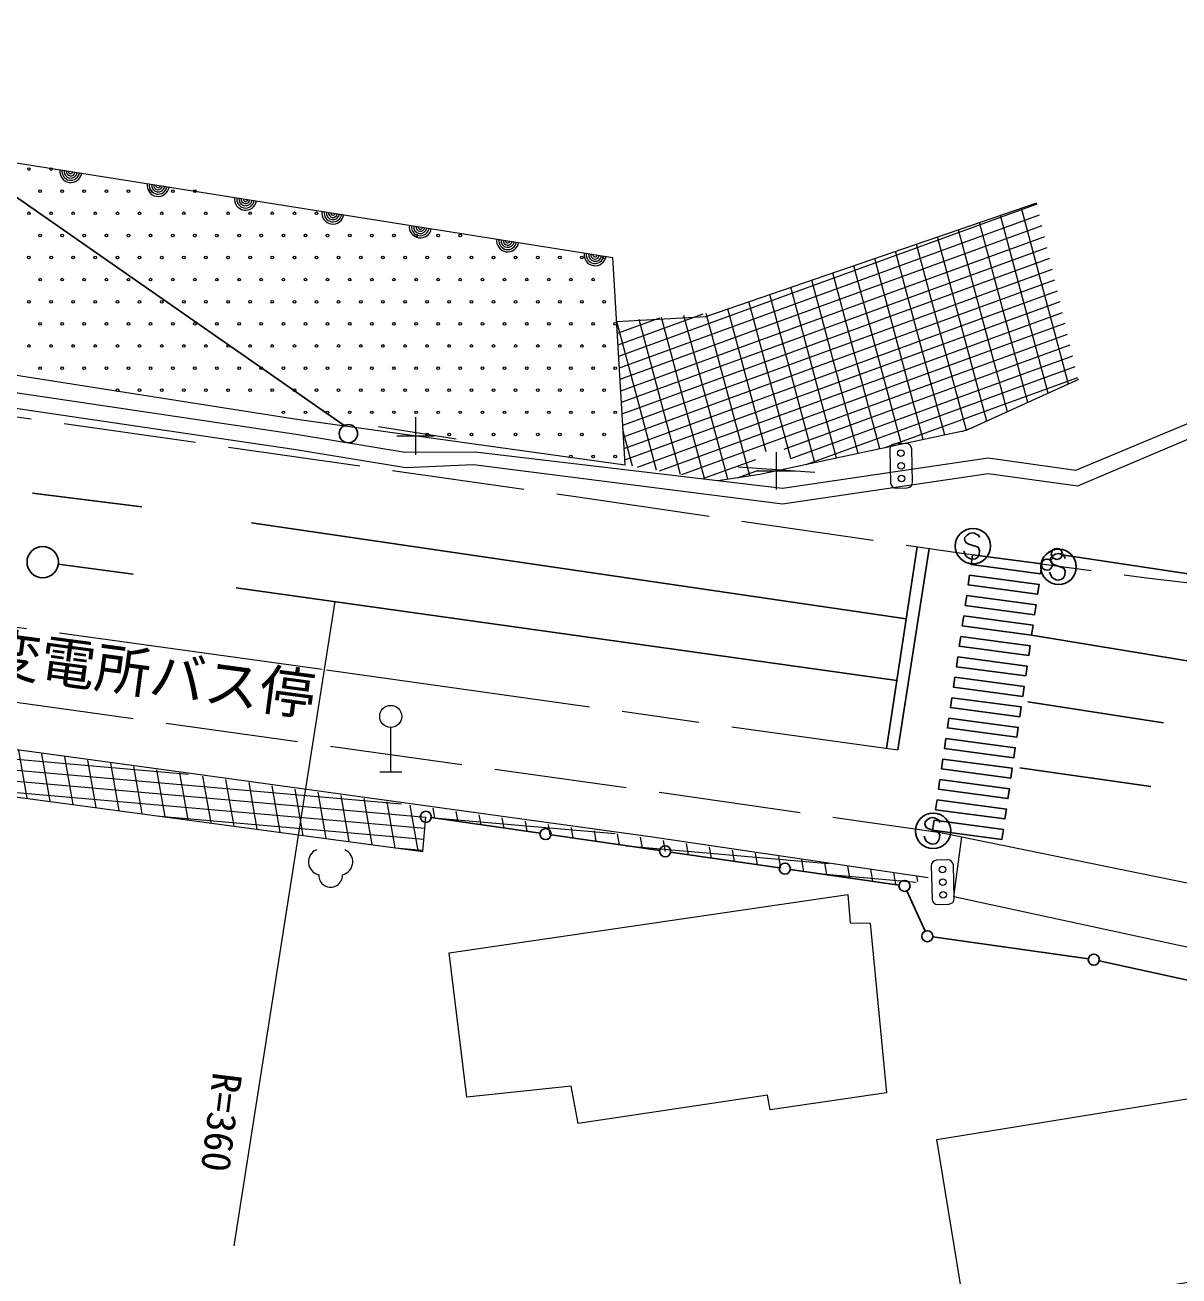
# Model space of a CAD drawing. Units: millimetres, scale not verified. Extents: x 40000 to 680000, y 20000 to 380000.
# Drawn here: x 362705 to 414870, y 268808 to 325368 of the extents above; entities that cross this region are included whole.
import ezdxf
from ezdxf.enums import TextEntityAlignment as Align

# ---------------------------------------------------------------- set-up
doc = ezdxf.new("R2010")
doc.units = ezdxf.units.MM
doc.header["$LTSCALE"] = 1000
doc.linetypes.add('CHAIN', pattern=[18.5, 12, -1.5, 3.5, -1.5])
doc.linetypes.add('DASHED', pattern=[7.5, 6, -1.5])
for name, color, linetype, lineweight in [('M-BMK', 2, 'CHAIN', 13), ('M-STR-HTXT', 7, 'Continuous', 13), ('M-STR-STRC', 7, 'Continuous', 25), ('M-WORK', 1, 'Continuous', 13)]:
    doc.layers.add(name, color=color, linetype=linetype, lineweight=lineweight)
doc.styles.add('ＭＳ ゴシック', font='')
doc.styles.get('ＭＳ ゴシック').set_extended_font_data('MS Gothic')

# ---------------------------------------------------------------- blocks, each defined once
blk = doc.blocks.new('plus')
at = {"color": 0, "linetype": 'Continuous', "lineweight": -2}
for p, q in [((0, -1.25), (0, 1.25)), ((-1.25, 0), (1.25, 0))]:
    blk.add_line(p, q, dxfattribs=at)

msp = doc.modelspace()

# ---------------------------------------------------------------- hatches: boundary and pattern name
at = {"layer": 'M-WORK'}
h = msp.add_hatch(dxfattribs=at)
h.set_pattern_fill('USER', color=256, style=0, pattern_type=2)
h.set_pattern_definition([(20, (389455, 311957), (-171.01, 469.846), []), (105, (389455, 311957), (-965.926, -258.82), [])])
h.paths.add_polyline_path([(389455, 311957), (393989, 312370), (408444, 317325), (410321, 309335), (405255, 307036), (397586, 305405), (396954, 306283), (395687, 305913), (395920, 305050), (394030, 304766), (389837, 305476)])
h = msp.add_hatch(dxfattribs=at)
h.set_pattern_fill('USER', color=256, style=0, pattern_type=2)
h.set_pattern_definition([(355, (349845, 294775), (43.578, 498.0974), []), (100, (349845, 294775), (-984.808, -173.648), [])])
h.paths.add_polyline_path([(349845, 294775), (349828, 294212), (349607, 294228), (347957, 290067), (349568, 292194), (380684, 288003), (380825, 289567), (402541, 286435), (403536, 286832), (350295, 294260)])

# ---------------------------------------------------------------- linework, layer by layer
at = {"layer": 'M-BMK'}
for p, q in [((345931, 300415), (376335, 296214)), ((376335, 296214), (402158, 292590))]:
    msp.add_line(p, q, dxfattribs=at)
at = {"layer": 'M-STR-HTXT'}
msp.add_line((376709, 299298), (372146, 270165), dxfattribs=at)
at = {"layer": 'M-STR-STRC'}
for p, q in [((351118, 325368), (377170, 307237)), ((367990, 303590), (363041, 304200)), ((402540, 298520), (372948, 302855)), ((405190, 302199), (405178, 302108)), ((405178, 302108), (405246, 301962)), ((405293, 302310), (405190, 302199)), ((405398, 302384), (405293, 302310)), ((405531, 302411), (405398, 302384)), ((405624, 302398), (405531, 302411)), ((405739, 302340), (405624, 302398)), ((405827, 302280), (405739, 302340)), ((405854, 302191), (405827, 302280)), ((401646, 292662), (403037, 301778)), ((402158, 292590), (403583, 301698)), ((405180, 301488), (405148, 301576)), ((405247, 301346), (405180, 301488)), ((405246, 301962), (405367, 301903)), ((405367, 301903), (405793, 301753)), ((405793, 301753), (405857, 301614)), ((405857, 301614), (405833, 301432)), ((409403, 301470), (409270, 301443)), ((409495, 301457), (409403, 301470)), ((364211, 300987), (367591, 300541)), ((405329, 301287), (405247, 301346)), ((405446, 301227), (405329, 301287)), ((405543, 301214), (405446, 301227)), ((405677, 301236), (405543, 301214)), ((405776, 301313), (405677, 301236)), ((405833, 301432), (405776, 301313)), ((409062, 301258), (409050, 301167)), ((409050, 301167), (409118, 301021)), ((409165, 301369), (409062, 301258)), ((409068, 301154), (409179, 301274)), ((409118, 301021), (409239, 300963)), ((409270, 301443), (409165, 301369)), ((409239, 300963), (409665, 300812)), ((409611, 301399), (409495, 301457)), ((409596, 301420), (415579, 300508)), ((409699, 301339), (409611, 301399)), ((409726, 301250), (409699, 301339)), ((409051, 300547), (409020, 300635)), ((409119, 300405), (409051, 300547)), ((409201, 300346), (409119, 300405)), ((409318, 300286), (409201, 300346)), ((409648, 300373), (409548, 300296)), ((409705, 300492), (409648, 300373)), ((409665, 300812), (409729, 300674)), ((409729, 300674), (409705, 300492)), ((402115, 295738), (372245, 299923)), ((409414, 300273), (409318, 300286)), ((409548, 300296), (409414, 300273)), ((408210, 297784), (418698, 296049)), ((408042, 294763), (414163, 293825)), ((407682, 291781), (413592, 290936)), ((385987, 288822), (381072, 289531)), ((403390, 289320), (403378, 289230)), ((403378, 289230), (403446, 289084)), ((403493, 289431), (403390, 289320)), ((403446, 289084), (403567, 289025)), ((403598, 289506), (403493, 289431)), ((403567, 289025), (403993, 288874)), ((403731, 289532), (403598, 289506)), ((403823, 289519), (403731, 289532)), ((403939, 289461), (403823, 289519)), ((404027, 289402), (403939, 289461)), ((404054, 289312), (404027, 289402)), ((391396, 288042), (386482, 288751)), ((403379, 288610), (403348, 288698)), ((403447, 288468), (403379, 288610)), ((403529, 288409), (403447, 288468)), ((404033, 288554), (403976, 288435)), ((403993, 288874), (404057, 288736)), ((404057, 288736), (404033, 288554)), ((396805, 287262), (391891, 287971)), ((403646, 288349), (403529, 288409)), ((403742, 288335), (403646, 288349)), ((403876, 288358), (403742, 288335)), ((403976, 288435), (403876, 288358)), ((402215, 286482), (397300, 287191)), ((403392, 284398), (402566, 286219)), ((410774, 283143), (403743, 284136)), ((418361, 281495), (411266, 283054))]:
    msp.add_line(p, q, dxfattribs=at)
for points in [[(405541, 301419), (408676, 301001), (408612, 300555), (405476, 300973)], [(405407, 300495), (408542, 300077), (408478, 299632), (405342, 300050)], [(405273, 299572), (408408, 299153), (408344, 298708), (405208, 299126)], [(405139, 298648), (408274, 298230), (408210, 297784), (405074, 298202)], [(405005, 297724), (408140, 297306), (408076, 296861), (404940, 297279)], [(404871, 296801), (408006, 296382), (407942, 295937), (404806, 296355)], [(404736, 295877), (407872, 295459), (407807, 295013), (404672, 295432)], [(404602, 294953), (407738, 294535), (407673, 294090), (404538, 294508)], [(404468, 294030), (407604, 293611), (407539, 293166), (404404, 293584)], [(404334, 293106), (407470, 292688), (407405, 292242), (404270, 292661)], [(404200, 292182), (407336, 291764), (407271, 291319), (404136, 291737)], [(404066, 291259), (407202, 290840), (407137, 290395), (404002, 290813)], [(403932, 290335), (407068, 289917), (407003, 289471), (403867, 289890)], [(403798, 289411), (406934, 288993), (406869, 288548), (403733, 288966)]]:
    msp.add_lwpolyline(points, close=True, dxfattribs=at)
for centre, radius in [((377323, 306893), 413), ((405556, 301810), 800), ((363505, 301083), 710), ((409428, 300869), 800), ((409349, 301457), 250), ((408898, 300971), 250), ((380825, 289567), 250), ((403756, 288931), 800), ((386234, 288787), 250), ((391644, 288007), 250), ((397053, 287226), 250), ((402462, 286446), 250), ((403495, 284170), 250), ((411021, 283108), 250)]:
    msp.add_circle(centre, radius, dxfattribs=at)
at = {"layer": 'M-WORK'}
for p, q in [((355390, 320235), (389284, 314858)), ((393480, 312196), (408444, 317325)), ((389837, 305476), (389284, 314858)), ((410204, 305248), (427117, 312312)), ((389455, 311957), (393480, 312196)), ((410300, 304528), (427284, 311760)), ((359937, 309906), (374990, 307540)), ((360482, 309019), (374959, 306876)), ((410321, 309335), (405255, 307036)), ((360174, 308357), (374857, 306184)), ((374990, 307540), (389837, 305476)), ((378678, 307210), (382191, 306658)), ((374969, 306874), (379887, 306056)), ((405255, 307036), (395920, 305050)), ((374857, 306184), (379919, 305357)), ((379887, 306056), (383055, 306065)), ((383055, 306065), (396940, 304421)), ((401793, 306175), (401830, 304675)), ((402536, 306443), (402036, 306431)), ((402830, 304700), (402792, 306200)), ((379919, 305357), (382984, 305497)), ((382984, 305497), (396947, 303715)), ((396940, 304421), (406248, 305798)), ((406248, 305798), (410204, 305248)), ((395920, 305050), (394030, 304766)), ((394949, 305396), (398409, 305156)), ((396947, 303715), (406251, 305091)), ((406251, 305091), (410300, 304528)), ((402087, 304431), (402586, 304444)), ((350295, 294260), (370075, 291555)), ((379237, 291606), (379237, 293606)), ((349568, 292194), (363969, 290239)), ((370075, 291555), (390965, 288677)), ((378737, 291606), (379737, 291606)), ((363969, 290239), (380684, 288003)), ((380684, 288003), (380825, 289567)), ((390965, 288677), (403536, 286832)), ((404085, 288856), (421016, 285402)), ((404698, 285949), (405050, 288659)), ((403672, 287351), (403709, 285851)), ((404415, 287620), (403915, 287607)), ((404709, 285877), (404671, 287376)), ((381872, 283426), (399901, 286049)), ((399901, 286049), (400010, 284782)), ((420011, 282634), (404698, 285949)), ((403966, 285608), (404466, 285620)), ((400010, 284782), (400917, 284767)), ((400917, 284767), (401652, 277089)), ((382670, 276886), (381872, 283426)), ((387392, 277387), (382670, 276886)), ((387705, 275698), (387392, 277387)), ((396273, 276980), (387705, 275698)), ((396383, 276323), (396273, 276980)), ((401652, 277089), (396383, 276323))]:
    msp.add_line(p, q, dxfattribs=at)
at = {"layer": 'M-WORK', "linetype": 'DASHED'}
for points in [[(266560, 306246), (267532, 304898), (290119, 305883), (309469, 306306), (342282, 309050), (349623, 309472), (387689, 304030), (404952, 301497), (413395, 300372), (416702, 299996), (420854, 300676), (423879, 302201), (426483, 305250), (427655, 307220), (428200, 308437), (427964, 309528)], [(66918, 266953), (97828, 273386), (115255, 276412), (134206, 279343), (151163, 281923), (172132, 284316), (206070, 288279), (243855, 292806), (279060, 296911), (287668, 297638), (298691, 298154), (315485, 298459), (326954, 298294), (344873, 296934), (354231, 295879), (391805, 290625), (404085, 288856)]]:
    msp.add_lwpolyline(points, dxfattribs=at)
at = {"layer": 'M-WORK'}
msp.add_lwpolyline([(403931, 274982), (420795, 277727), (422114, 269622), (405250, 266878)], close=True, dxfattribs=at)
for centre, radius in [((362883, 318856), 60), ((363883, 318856), 60), ((363383, 317856), 60), ((364383, 317856), 60), ((365383, 317856), 60), ((366383, 317856), 60), ((367383, 317856), 60), ((368383, 317856), 60), ((369383, 317856), 60), ((370383, 317856), 60), ((362883, 316856), 60), ((363883, 316856), 60), ((364883, 316856), 60), ((365883, 316856), 60), ((366883, 316856), 60), ((367883, 316856), 60), ((368883, 316856), 60), ((369883, 316856), 60), ((370883, 316856), 60), ((371883, 316856), 60), ((372883, 316856), 60), ((373883, 316856), 60), ((374883, 316856), 60), ((375883, 316856), 60), ((363383, 315856), 60), ((364383, 315856), 60), ((365383, 315856), 60), ((366383, 315856), 60), ((367383, 315856), 60), ((368383, 315856), 60), ((369383, 315856), 60), ((370383, 315856), 60), ((371383, 315856), 60), ((372383, 315856), 60), ((373383, 315856), 60), ((374383, 315856), 60), ((375383, 315856), 60), ((376383, 315856), 60), ((377383, 315856), 60), ((378383, 315856), 60), ((379383, 315856), 60), ((380383, 315856), 60), ((381383, 315856), 60), ((382383, 315856), 60), ((362883, 314856), 60), ((363883, 314856), 60), ((364883, 314856), 60), ((365883, 314856), 60), ((366883, 314856), 60), ((367883, 314856), 60), ((368883, 314856), 60), ((369883, 314856), 60), ((370883, 314856), 60), ((371883, 314856), 60), ((372883, 314856), 60), ((373883, 314856), 60), ((374883, 314856), 60), ((375883, 314856), 60), ((376883, 314856), 60), ((377883, 314856), 60), ((378883, 314856), 60), ((379883, 314856), 60), ((380883, 314856), 60), ((381883, 314856), 60), ((382883, 314856), 60), ((383883, 314856), 60), ((384883, 314856), 60), ((385883, 314856), 60), ((386883, 314856), 60), ((387883, 314856), 60), ((388883, 314856), 60), ((363383, 313856), 60), ((364383, 313856), 60), ((365383, 313856), 60), ((366383, 313856), 60), ((367383, 313856), 60), ((368383, 313856), 60), ((369383, 313856), 60), ((370383, 313856), 60), ((371383, 313856), 60), ((372383, 313856), 60), ((373383, 313856), 60), ((374383, 313856), 60), ((375383, 313856), 60), ((376383, 313856), 60), ((377383, 313856), 60), ((378383, 313856), 60), ((379383, 313856), 60), ((380383, 313856), 60), ((381383, 313856), 60), ((382383, 313856), 60), ((383383, 313856), 60), ((384383, 313856), 60), ((385383, 313856), 60), ((386383, 313856), 60), ((387383, 313856), 60), ((388383, 313856), 60), ((362883, 312856), 60), ((363883, 312856), 60), ((364883, 312856), 60), ((365883, 312856), 60), ((366883, 312856), 60), ((367883, 312856), 60), ((368883, 312856), 60), ((369883, 312856), 60), ((370883, 312856), 60), ((371883, 312856), 60), ((372883, 312856), 60), ((373883, 312856), 60), ((374883, 312856), 60), ((375883, 312856), 60), ((376883, 312856), 60), ((377883, 312856), 60), ((378883, 312856), 60), ((379883, 312856), 60), ((380883, 312856), 60), ((381883, 312856), 60), ((382883, 312856), 60), ((383883, 312856), 60), ((384883, 312856), 60), ((385883, 312856), 60), ((386883, 312856), 60), ((387883, 312856), 60), ((388883, 312856), 60), ((363383, 311856), 60), ((364383, 311856), 60), ((365383, 311856), 60), ((366383, 311856), 60), ((367383, 311856), 60), ((368383, 311856), 60), ((369383, 311856), 60), ((370383, 311856), 60), ((371383, 311856), 60), ((372383, 311856), 60), ((373383, 311856), 60), ((374383, 311856), 60), ((375383, 311856), 60), ((376383, 311856), 60), ((377383, 311856), 60), ((378383, 311856), 60), ((379383, 311856), 60), ((380383, 311856), 60), ((381383, 311856), 60), ((382383, 311856), 60), ((383383, 311856), 60), ((384383, 311856), 60), ((385383, 311856), 60), ((386383, 311856), 60), ((387383, 311856), 60), ((388383, 311856), 60), ((389383, 311856), 60), ((362883, 310856), 60), ((363883, 310856), 60), ((364883, 310856), 60), ((365883, 310856), 60), ((366883, 310856), 60), ((367883, 310856), 60), ((368883, 310856), 60), ((369883, 310856), 60), ((370883, 310856), 60), ((371883, 310856), 60), ((372883, 310856), 60), ((373883, 310856), 60), ((374883, 310856), 60), ((375883, 310856), 60), ((376883, 310856), 60), ((377883, 310856), 60), ((378883, 310856), 60), ((379883, 310856), 60), ((380883, 310856), 60), ((381883, 310856), 60), ((382883, 310856), 60), ((383883, 310856), 60), ((384883, 310856), 60), ((385883, 310856), 60), ((386883, 310856), 60), ((387883, 310856), 60), ((388883, 310856), 60), ((363383, 309856), 60), ((364383, 309856), 60), ((365383, 309856), 60), ((366383, 309856), 60), ((367383, 309856), 60), ((368383, 309856), 60), ((369383, 309856), 60), ((370383, 309856), 60), ((371383, 309856), 60), ((372383, 309856), 60), ((373383, 309856), 60), ((374383, 309856), 60), ((375383, 309856), 60), ((376383, 309856), 60), ((377383, 309856), 60), ((378383, 309856), 60), ((379383, 309856), 60), ((380383, 309856), 60), ((381383, 309856), 60), ((382383, 309856), 60), ((383383, 309856), 60), ((384383, 309856), 60), ((385383, 309856), 60), ((386383, 309856), 60), ((387383, 309856), 60), ((388383, 309856), 60), ((389383, 309856), 60), ((366883, 308856), 60), ((367883, 308856), 60), ((368883, 308856), 60), ((369883, 308856), 60), ((370883, 308856), 60), ((371883, 308856), 60), ((372883, 308856), 60), ((373883, 308856), 60), ((374883, 308856), 60), ((375883, 308856), 60), ((376883, 308856), 60), ((377883, 308856), 60), ((378883, 308856), 60), ((379883, 308856), 60), ((380883, 308856), 60), ((381883, 308856), 60), ((382883, 308856), 60), ((383883, 308856), 60), ((384883, 308856), 60), ((385883, 308856), 60), ((386883, 308856), 60), ((387883, 308856), 60), ((388883, 308856), 60), ((374383, 307856), 60), ((375383, 307856), 60), ((376383, 307856), 60), ((377383, 307856), 60), ((378383, 307856), 60), ((379383, 307856), 60), ((380383, 307856), 60), ((381383, 307856), 60), ((382383, 307856), 60), ((383383, 307856), 60), ((384383, 307856), 60), ((385383, 307856), 60), ((386383, 307856), 60), ((387383, 307856), 60), ((388383, 307856), 60), ((389383, 307856), 60), ((380883, 306856), 60), ((381883, 306856), 60), ((382883, 306856), 60), ((383883, 306856), 60), ((384883, 306856), 60), ((385883, 306856), 60), ((386883, 306856), 60), ((387883, 306856), 60), ((388883, 306856), 60), ((402297, 306012), 150), ((387383, 305856), 60), ((388383, 305856), 60), ((389383, 305856), 60), ((402311, 305437), 150), ((402326, 304863), 150), ((379237, 294106), 500), ((404176, 287188), 150), ((404190, 286614), 150), ((404205, 286039), 150)]:
    msp.add_circle(centre, radius, dxfattribs=at)
for centre, radius, start, end in [((364772, 318747), 500, 170.9848, 350.9848), ((364772, 318747), 400, 170.9848, 350.9848), ((364772, 318747), 300, 170.9848, 350.9848), ((364772, 318747), 200, 170.9848, 350.9848), ((364772, 318747), 100, 170.9848, 350.9848), ((368723, 318120), 500, 170.9848, 350.9848), ((368723, 318120), 400, 170.9848, 350.9848), ((368723, 318120), 300, 170.9848, 350.9848), ((368723, 318120), 200, 170.9848, 350.9848), ((368723, 318120), 100, 170.9848, 350.9848), ((372673, 317493), 500, 170.9848, 350.9848), ((372673, 317493), 400, 170.9848, 350.9848), ((372673, 317493), 300, 170.9848, 350.9848), ((372673, 317493), 200, 170.9848, 350.9848), ((372673, 317493), 100, 170.9848, 350.9848), ((376624, 316867), 500, 170.9848, 350.9848), ((376624, 316867), 400, 170.9848, 350.9848), ((376624, 316867), 300, 170.9848, 350.9848), ((376624, 316867), 200, 170.9848, 350.9848), ((376624, 316867), 100, 170.9848, 350.9848), ((380575, 316240), 500, 170.9848, 350.9848), ((380575, 316240), 400, 170.9848, 350.9848), ((380575, 316240), 300, 170.9848, 350.9848), ((380575, 316240), 200, 170.9848, 350.9848), ((380575, 316240), 100, 170.9848, 350.9848), ((384525, 315613), 500, 170.9848, 350.9848), ((384525, 315613), 400, 170.9848, 350.9848), ((384525, 315613), 300, 170.9848, 350.9848), ((384525, 315613), 200, 170.9848, 350.9848), ((384525, 315613), 100, 170.9848, 350.9848), ((388476, 314986), 500, 170.9848, 350.9848), ((388476, 314986), 400, 170.9848, 350.9848), ((388476, 314986), 300, 170.9848, 350.9848), ((388476, 314986), 200, 170.9848, 350.9848), ((388476, 314986), 100, 170.9848, 350.9848), ((402042, 306181), 250, 91.445, 181.445), ((402542, 306194), 250, 1.445, 91.445), ((402080, 304681), 250, 181.445, 271.445), ((402580, 304694), 250, 271.445, 1.445), ((376118, 287532), 599, 113.4484, 257.2818), ((376921, 287532), 599, 282.7182, 66.5516), ((403922, 287357), 250, 91.445, 181.445), ((404421, 287370), 250, 1.445, 91.445), ((376519, 286916), 534, 176.5286, 3.4714), ((403959, 285858), 250, 181.445, 271.445), ((404459, 285870), 250, 271.445, 1.445)]:
    msp.add_arc(centre, radius, start, end, dxfattribs=at)

# ---------------------------------------------------------------- block references
at = {"layer": 'M-WORK', "xscale": 680, "yscale": 680}
for p in [(380369, 306792), (396674, 305211)]:
    msp.add_blockref('plus', p, dxfattribs=at)

# ---------------------------------------------------------------- texts
at = {"layer": 'M-STR-HTXT', "style": 'ＭＳ ゴシック'}
msp.add_text('R=360', height=1320, rotation=262.937, dxfattribs=at).set_placement((370818, 278113), align=Align.BOTTOM_LEFT)
at = {"layer": 'M-WORK', "style": 'ＭＳ ゴシック'}
msp.add_text('彦島変電所バス停', height=1833, rotation=352.443, dxfattribs=at).set_placement((355785, 296227), align=Align.BOTTOM_LEFT)

doc.saveas('drawing.dxf')
